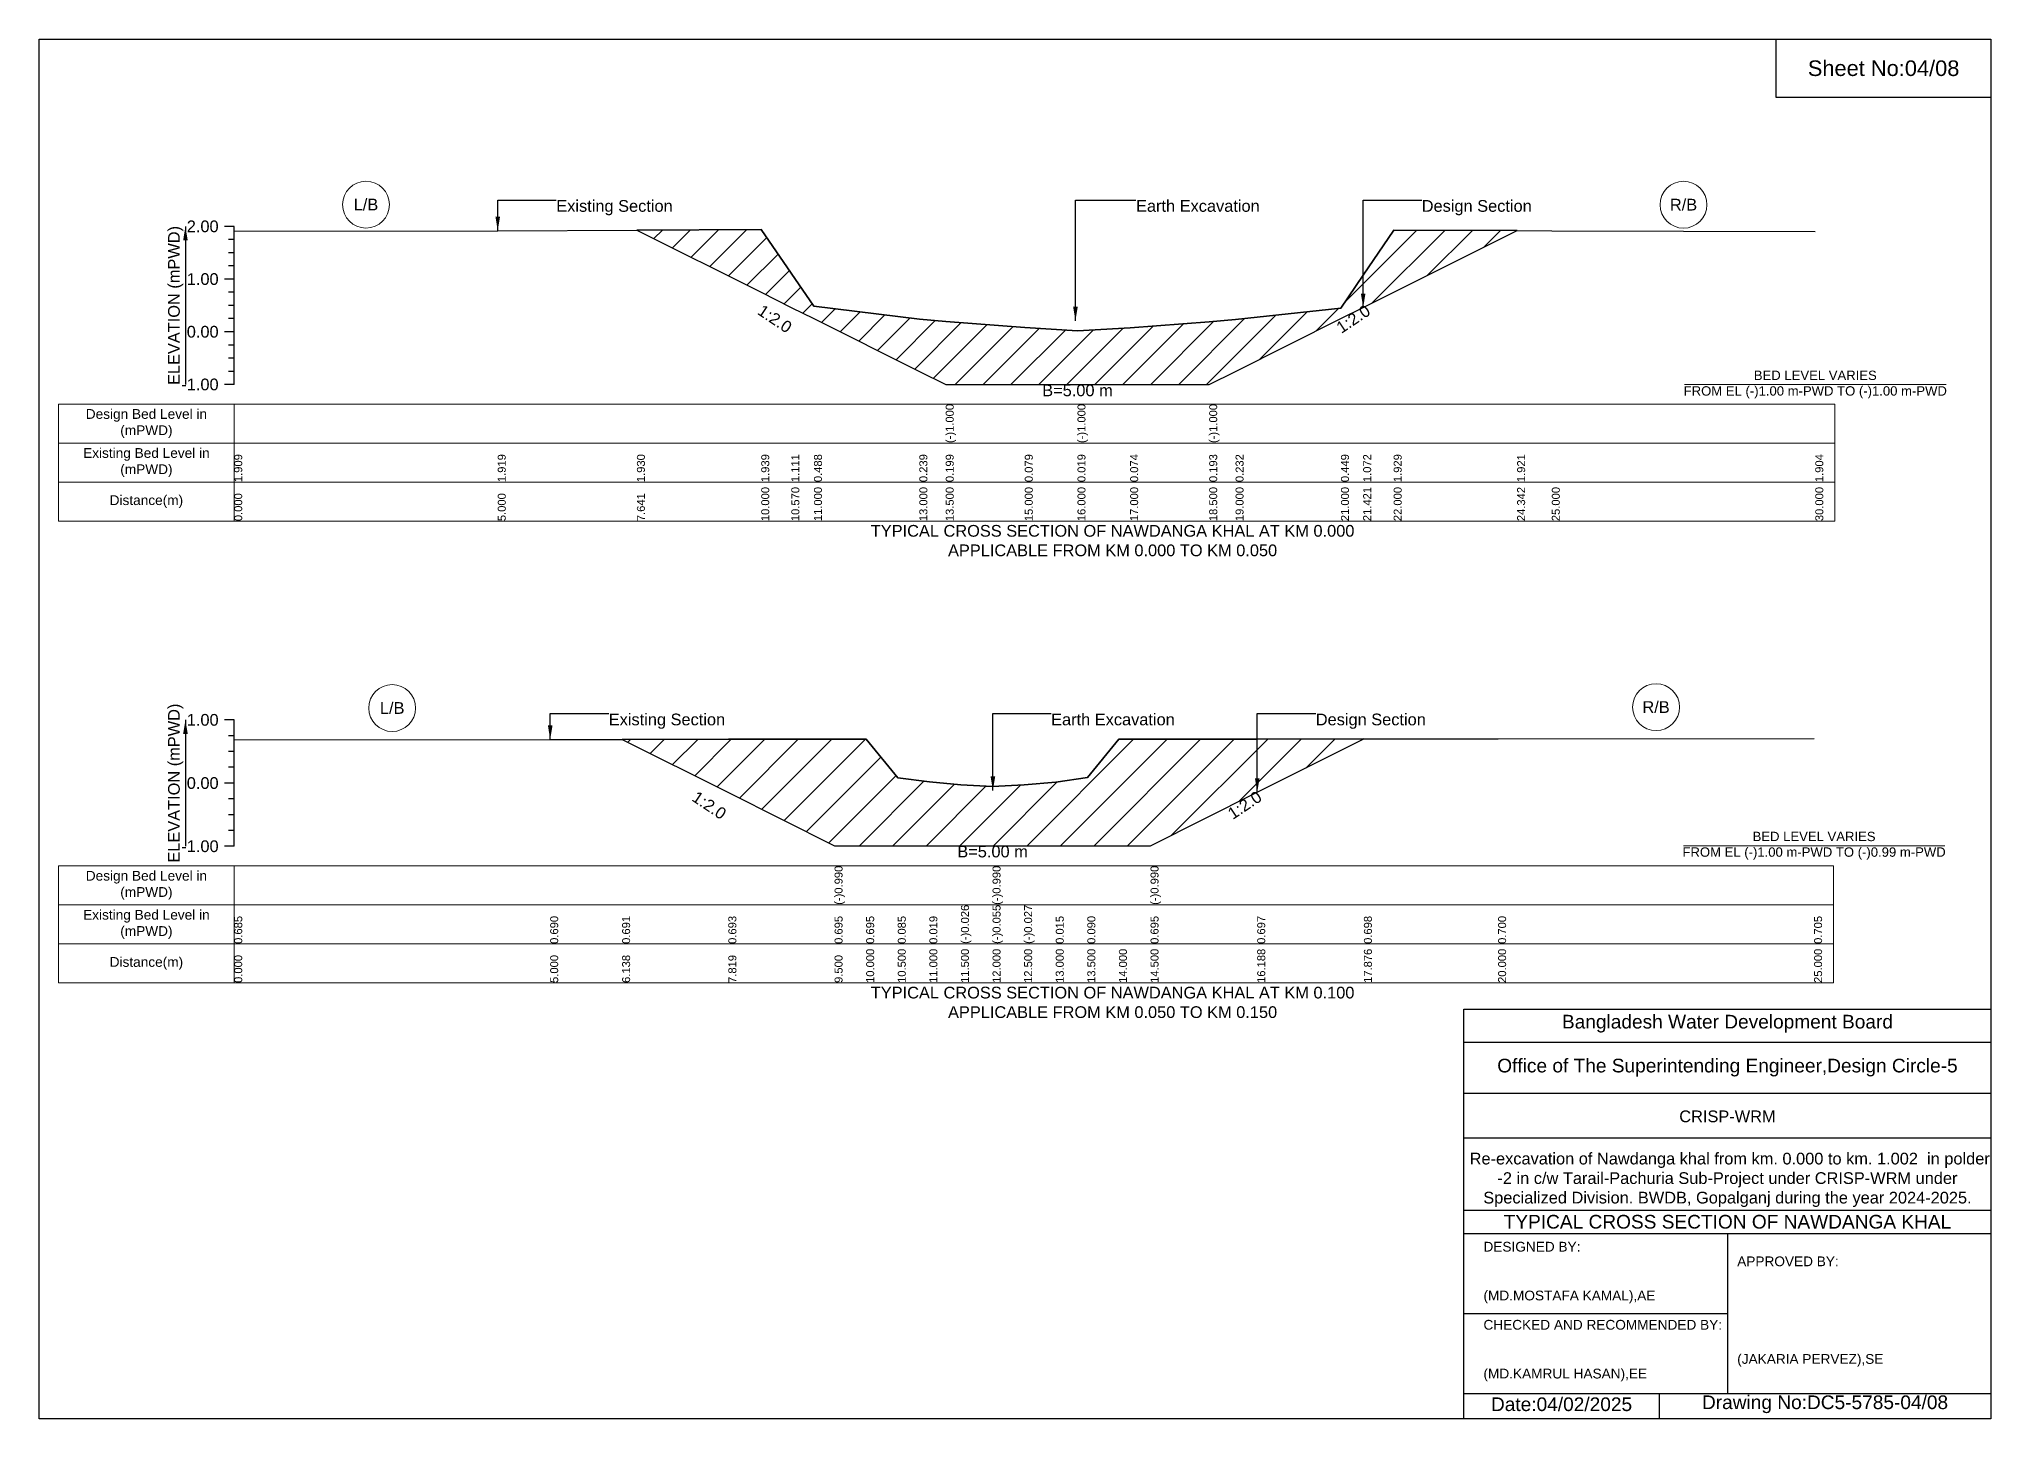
# Model space of a CAD drawing. Header units: inches. Extents: x 91000 to 198000, y -5656 to 7635.
# Drawn here: x 130000 to 138000, y -5656 to 0 of the extents above; entities that cross this region are included whole.
import ezdxf

# ---------------------------------------------------------------- set-up
doc = ezdxf.new("R2010")
doc.units = ezdxf.units.IN
doc.header["$LTSCALE"] = 7
doc.header["$MEASUREMENT"] = 0
for name, color, linetype, lineweight in [('Cross section Data Border', 7, 'Continuous', 9), ('Cross Section Labels', 7, 'Continuous', 9), ('Existing_Bed_Level for Xsection', 7, 'Continuous', 25)]:
    doc.layers.add(name, color=color, linetype=linetype, lineweight=lineweight)
doc.styles.get("Standard").update_dxf_attribs({"font": 'arial.ttf'})
doc.dimstyles.get("Standard").update_dxf_attribs({"dimtxt": 0.18, "dimasz": 0.18, "dimexe": 0.18, "dimexo": 0.0625, "dimgap": 0.09, "dimtad": 0, "dimtih": 1, "dimtoh": 1, "dimdec": 4, "dimzin": 0, "dimdsep": 46, "dimtxsty": 'Standard', "dimcen": 0.09, "dimadec": 0, "dimazin": 0, "dimtfac": 1, "dimtdec": 4, "dimtofl": 0, "dimtmove": 0, "dimatfit": 3, "dimfxl": 1, "dimtolj": 1, "dimtzin": 0, "dimarcsym": 0})

msp = doc.modelspace()

# ---------------------------------------------------------------- hatches: boundary and pattern name
at = {"layer": 'Existing_Bed_Level for Xsection'}
h = msp.add_hatch(dxfattribs=at)
h.set_pattern_fill('ANSI31', color=256, scale=648, style=0)
h.paths.add_polyline_path([(132450.4, -783.3), (132960, -1038.1), (133083.2, -1099.7), (133176, -1146.1), (133608, -1362.1), (133716, -1416.1), (134040, -1416.1), (134256, -1416.1), (134472, -1416.1), (134796, -1416.1), (134904, -1362.1), (135336, -1146.1), (135427, -1100.6), (135552, -1038.1), (136058, -785.1), (135552, -783.4), (135427, -968.5), (135336, -1103.1), (134904, -1150), (134796, -1158.5), (134472, -1184.1), (134256, -1196), (134040, -1183), (133716, -1157.1), (133608, -1148.5), (133176, -1094.7), (133083.2, -960.1), (132960, -781.3)])
h = msp.add_hatch(dxfattribs=at)
h.set_pattern_fill('ANSI31', color=256, scale=777, style=0)
h.paths.add_polyline_path([(132389.7, -2870.8), (132825.1, -3088.5), (133260.5, -3306.2), (133390, -3306.2), (133519.5, -3306.2), (133649, -3306.2), (133778.5, -3306.2), (133908, -3306.2), (134037.5, -3306.2), (134167, -3306.2), (134296.5, -3306.2), (134426, -3306.2), (134555.5, -3306.2), (134992.8, -3087.5), (135430, -2868.9), (134992.8, -2869.3), (134555.5, -2869.6), (134426, -2869.8), (134296.5, -3026.4), (134167, -3045.9), (134037.5, -3056.7), (133908, -3064), (133778.5, -3056.5), (133649, -3044.8), (133519.5, -3027.7), (133390, -2869.8), (133260.5, -2869.9), (132825.1, -2870.3)])

# ---------------------------------------------------------------- linework, layer by layer
for points in [[(130000, 0), (138000, 0), (138000, -5656), (130000, -5656)], [(137120, 0), (138000, 0), (138000, -240), (137120, -240)]]:
    msp.add_lwpolyline(points, close=True)
for points in [[(135840, -5656), (135840, -3976), (138000, -3976)], [(135840, -4112), (138000, -4112)], [(135840, -4320), (138000, -4320)], [(135840, -4504), (138000, -4504)], [(135840, -4800), (138000, -4800)], [(135840, -4896), (138000, -4896)], [(136920, -4896), (136920, -5552)], [(135840, -5224), (136920, -5224)], [(135840, -5552), (138000, -5552)], [(136640, -5552), (136640, -5656)]]:
    msp.add_lwpolyline(points)
at = {"layer": 'Cross section Data Border'}
for points in [[(130080, -1496.1), (137360, -1496.1), (137360, -1976.1), (130080, -1976.1)], [(130080, -3388.8), (137355, -3388.8), (137355, -3868.8), (130080, -3868.8)]]:
    msp.add_lwpolyline(points, close=True, dxfattribs=at)
for points in [[(130800, -1496.1), (130800, -1976.1)], [(130080, -1656.1), (137360, -1656.1)], [(130080, -1816.1), (137360, -1816.1)], [(130800, -3388.8), (130800, -3868.8)], [(130080, -3548.8), (137355, -3548.8)], [(130080, -3708.8), (137355, -3708.8)]]:
    msp.add_lwpolyline(points, dxfattribs=at)
at = {"layer": 'Cross Section Labels'}
for points in [[(136744.2, -1416.1), (137815.8, -1416.1)], [(136739.2, -3306.2), (137810.8, -3306.2)]]:
    msp.add_lwpolyline(points, dxfattribs=at)
for centre in [(131340, -678.7), (136740, -679.2), (131447.5, -2742.2), (136627.5, -2738.3)]:
    msp.add_circle(centre, 96, dxfattribs=at)
at = {"layer": 'Existing_Bed_Level for Xsection'}
for points in [[(130800, -768.1), (130760, -768.1)], [(130800, -1416.1), (130800, -1200.1), (130800, -984.1), (130800, -768.1)], [(130800, -787.8), (131880, -785.6), (132450.4, -783.3), (132960, -781.3), (133083.2, -960.1), (133176, -1094.7), (133608, -1148.5), (133716, -1157.1), (133716, -1157.1), (134040, -1183), (134256, -1196), (134256, -1196), (134472, -1184.1), (134796, -1158.5), (134796, -1158.5), (134904, -1150), (135336, -1103.1), (135427, -968.5), (135552, -783.4), (136058, -785.1), (136200, -785.6), (137280, -788.8)], [(130800, -822.1), (130776, -822.1)], [(130800, -876.1), (130776, -876.1)], [(130800, -930.1), (130776, -930.1)], [(130800, -984.1), (130760, -984.1)], [(130800, -1038.1), (130776, -1038.1)], [(130800, -1092.1), (130776, -1092.1)], [(130800, -1146.1), (130776, -1146.1)], [(130800, -1200.1), (130760, -1200.1)], [(130800, -1254.1), (130776, -1254.1)], [(130800, -1308.1), (130776, -1308.1)], [(130800, -1416.1), (130760, -1416.1)], [(130800, -1362.1), (130776, -1362.1)], [(130800, -2790.8), (130760, -2790.8)], [(130800, -3308.8), (130800, -3049.8), (130800, -2790.8)], [(130800, -2855.5), (130776, -2855.5)], [(130800, -2872.3), (132095, -2871), (132389.7, -2870.8), (132825.1, -2870.3), (133260.5, -2869.9), (133260.5, -2869.9), (133390, -2869.8), (133519.5, -3027.7), (133649, -3044.8), (133778.5, -3056.5), (133908, -3064), (133908, -3064), (134037.5, -3056.7), (134167, -3045.9), (134296.5, -3026.4), (134426, -2869.8), (134555.5, -2869.6), (134555.5, -2869.6), (134992.8, -2869.3), (135430, -2868.9), (135980, -2868.5), (137275, -2867.2)], [(130800, -2920.3), (130776, -2920.3)], [(130800, -2985), (130776, -2985)], [(130800, -3049.8), (130760, -3049.8)], [(130800, -3114.5), (130776, -3114.5)], [(130800, -3179.3), (130776, -3179.3)], [(130800, -3244), (130776, -3244)], [(130800, -3308.8), (130760, -3308.8)]]:
    msp.add_lwpolyline(points, dxfattribs=at)
for points in [[(132450.4, -783.3), (132960, -1038.1), (133083.2, -1099.7), (133176, -1146.1), (133608, -1362.1), (133716, -1416.1), (133716, -1416.1), (134040, -1416.1), (134256, -1416.1), (134256, -1416.1), (134472, -1416.1), (134796, -1416.1), (134796, -1416.1), (134904, -1362.1), (135336, -1146.1), (135427, -1100.6), (135552, -1038.1), (136058, -785.1), (136058, -785.1), (136058, -785.1), (135552, -783.4), (135427, -968.5), (135336, -1103.1), (134904, -1150), (134796, -1158.5), (134796, -1158.5), (134472, -1184.1), (134256, -1196), (134256, -1196), (134040, -1183), (133716, -1157.1), (133716, -1157.1), (133608, -1148.5), (133176, -1094.7), (133083.2, -960.1), (132960, -781.3)], [(132389.7, -2870.8), (132389.7, -2870.8), (132825.1, -3088.5), (133260.5, -3306.2), (133260.5, -3306.2), (133390, -3306.2), (133519.5, -3306.2), (133649, -3306.2), (133778.5, -3306.2), (133908, -3306.2), (133908, -3306.2), (134037.5, -3306.2), (134167, -3306.2), (134296.5, -3306.2), (134426, -3306.2), (134555.5, -3306.2), (134555.5, -3306.2), (134992.8, -3087.5), (135430, -2868.9), (135430, -2868.9), (135430, -2868.9), (134992.8, -2869.3), (134555.5, -2869.6), (134555.5, -2869.6), (134426, -2869.8), (134296.5, -3026.4), (134167, -3045.9), (134037.5, -3056.7), (133908, -3064), (133908, -3064), (133778.5, -3056.5), (133649, -3044.8), (133519.5, -3027.7), (133390, -2869.8), (133260.5, -2869.9), (133260.5, -2869.9), (132825.1, -2870.3), (132389.7, -2870.8)]]:
    msp.add_lwpolyline(points, close=True, dxfattribs=at)

# ---------------------------------------------------------------- texts
at = {"attachment_point": 5}
for s, insert, char_height in [('Sheet No:04/08', (137560, -120), 64), ('Bangladesh Water Development Board', (136920, -4036), 56), ('Office of The Superintending Engineer,Design Circle-5', (136920, -4216), 56)]:
    msp.add_mtext(s, dxfattribs=dict(at, insert=insert, char_height=char_height))
for s, insert, char_height, width, attachment_point in [('CRISP-WRM', (136920, -4416), 48, 2240, 5), (' Re-excavation of Nawdanga khal from km. 0.000 to km. 1.002  in polder -2 in c/w Tarail-Pachuria Sub-Project under CRISP-WRM under Specialized Division. BWDB, Gopalganj during the year 2024-2025.', (136920, -4676), 48, 2160, 5), ('TYPICAL CROSS SECTION OF NAWDANGA KHAL', (136920, -4848), 56, 2240, 5), ('DESIGNED BY:^J^J^J(MD.MOSTAFA KAMAL),AE', (135920, -5056), 40, 1120, 4), ('APPROVED BY:^J^J^J^J^J^J(JAKARIA PERVEZ),SE', (136960, -5216), 40, 1120, 4), ('CHECKED AND RECOMMENDED BY:^J^J^J(MD.KAMRUL HASAN),EE', (135920, -5376), 40, 1120, 4), ('Date:04/02/2025', (136240, -5596), 56, 1120, 5), ('Drawing No:DC5-5785-04/08', (137320, -5596), 56, 1760, 5)]:
    msp.add_mtext(s, dxfattribs=dict(insert=insert, char_height=char_height, width=width, attachment_point=attachment_point))
at = {"layer": 'Cross section Data Border', "char_height": 40, "width": 640, "attachment_point": 5}
for s, insert in [('Design Bed Level in (mPWD)', (130440, -1576.1)), ('Existing Bed Level in (mPWD)', (130440, -1736.1)), ('Distance(m)', (130440, -1896.1)), ('Design Bed Level in (mPWD)', (130440, -3468.8)), ('Existing Bed Level in (mPWD)', (130440, -3628.8)), ('Distance(m)', (130440, -3788.8))]:
    msp.add_mtext(s, dxfattribs=dict(at, insert=insert))
at = {"layer": 'Cross Section Labels'}
for s, insert, char_height, attachment_point in [('L/B', (131340, -678.7), 48, 5), ('Existing Section', (132120, -660.1), 48, 1), ('Earth Excavation', (134496, -660.1), 48, 1), ('Design Section', (135667, -660.1), 48, 1), ('R/B', (136740, -679.2), 48, 5), ('BED LEVEL VARIES ^JFROM EL (-)1.00 m-PWD TO (-)1.00 m-PWD', (137280, -1416.1), 38.4, 5), ('B=5.00 m', (134256, -1416.1), 48, 2), ('TYPICAL CROSS SECTION OF NAWDANGA KHAL AT KM 0.000^JAPPLICABLE FROM KM 0.000 TO KM 0.050', (134400, -2056.1), 48, 5), ('L/B', (131447.5, -2742.2), 48, 5), ('R/B', (136627.5, -2738.3), 48, 5), ('Existing Section', (132335, -2764.9), 48, 1), ('Earth Excavation', (134148, -2764.9), 48, 1), ('Design Section', (135232.8, -2764.9), 48, 1), ('BED LEVEL VARIES ^JFROM EL (-)1.00 m-PWD TO (-)0.99 m-PWD', (137275, -3306.2), 38.4, 5), ('B=5.00 m', (133908, -3306.2), 48, 2), ('TYPICAL CROSS SECTION OF NAWDANGA KHAL AT KM 0.100^JAPPLICABLE FROM KM 0.050 TO KM 0.150', (134400, -3948.8), 48, 5)]:
    msp.add_mtext(s, dxfattribs=dict(at, insert=insert, char_height=char_height, attachment_point=attachment_point))
at = {"layer": 'Cross Section Labels', "char_height": 48, "attachment_point": 2}
for insert, rotation in [((133029.2, -1126.7), 326.30993), ((135373, -1127.6), 33.69007), ((132760.3, -3120.8), 326.30993), ((134928, -3119.9), 33.69007)]:
    msp.add_mtext('1:2.0', dxfattribs=dict(at, insert=insert, rotation=rotation))
at = {"layer": 'Existing_Bed_Level for Xsection', "rotation": 90}
for s, insert, char_height, attachment_point in [('ELEVATION (mPWD)', (130560, -1092.1), 48, 5), ('(-)1.000', (133716, -1656.1), 32.8, 1), ('(-)1.000', (134256, -1656.1), 32.8, 1), ('(-)1.000', (134796, -1656.1), 32.8, 1), ('1.909', (130800, -1816.1), 32.8, 1), ('1.919', (131880, -1816.1), 32.8, 1), ('1.930', (132450.4, -1816.1), 32.8, 1), ('1.939', (132960, -1816.1), 32.8, 1), ('1.111', (133083.2, -1816.1), 32.8, 1), ('0.488', (133176, -1816.1), 32.8, 1), ('0.239', (133608, -1816.1), 32.8, 1), ('0.199', (133716, -1816.1), 32.8, 1), ('0.079', (134040, -1816.1), 32.8, 1), ('0.019', (134256, -1816.1), 32.8, 1), ('0.074', (134472, -1816.1), 32.8, 1), ('0.193', (134796, -1816.1), 32.8, 1), ('0.232', (134904, -1816.1), 32.8, 1), ('0.449', (135336, -1816.1), 32.8, 1), ('1.072', (135427, -1816.1), 32.8, 1), ('1.929', (135552, -1816.1), 32.8, 1), ('1.921', (136058, -1816.1), 32.8, 1), ('1.904', (137280, -1816.1), 32.8, 1), ('10.000', (132960, -1976.1), 32.8, 1), ('10.570', (133083.2, -1976.1), 32.8, 1), ('11.000', (133176, -1976.1), 32.8, 1), ('13.000', (133608, -1976.1), 32.8, 1), ('13.500', (133716, -1976.1), 32.8, 1), ('15.000', (134040, -1976.1), 32.8, 1), ('16.000', (134256, -1976.1), 32.8, 1), ('17.000', (134472, -1976.1), 32.8, 1), ('18.500', (134796, -1976.1), 32.8, 1), ('19.000', (134904, -1976.1), 32.8, 1), ('21.000', (135336, -1976.1), 32.8, 1), ('21.421', (135427, -1976.1), 32.8, 1), ('22.000', (135552, -1976.1), 32.8, 1), ('24.342', (136058, -1976.1), 32.8, 1), ('25.000', (136200, -1976.1), 32.8, 1), ('30.000', (137280, -1976.1), 32.8, 1), ('0.000', (130800, -1976.1), 32.8, 1), ('5.000', (131880, -1976.1), 32.8, 1), ('7.641', (132450.4, -1976.1), 32.8, 1), ('ELEVATION (mPWD)', (130560, -3049.8), 48, 5), ('(-)0.990', (133260.5, -3548.8), 32.8, 1), ('(-)0.990', (133908, -3548.8), 32.8, 1), ('(-)0.990', (134555.5, -3548.8), 32.8, 1), ('0.685', (130800, -3708.8), 32.8, 1), ('0.690', (132095, -3708.8), 32.8, 1), ('0.691', (132389.7, -3708.8), 32.8, 1), ('0.693', (132825.1, -3708.8), 32.8, 1), ('0.695', (133260.5, -3708.8), 32.8, 1), ('0.695', (133390, -3708.8), 32.8, 1), ('0.085', (133519.5, -3708.8), 32.8, 1), ('0.019', (133649, -3708.8), 32.8, 1), ('(-)0.026', (133778.5, -3708.8), 32.8, 1), ('(-)0.055', (133908, -3708.8), 32.8, 1), ('(-)0.027', (134037.5, -3708.8), 32.8, 1), ('0.015', (134167, -3708.8), 32.8, 1), ('0.090', (134296.5, -3708.8), 32.8, 1), ('0.695', (134555.5, -3708.8), 32.8, 1), ('0.697', (134992.8, -3708.8), 32.8, 1), ('0.698', (135430, -3708.8), 32.8, 1), ('0.700', (135980, -3708.8), 32.8, 1), ('0.705', (137275, -3708.8), 32.8, 1), ('0.000', (130800, -3868.8), 32.8, 1), ('5.000', (132095, -3868.8), 32.8, 1), ('6.138', (132389.7, -3868.8), 32.8, 1), ('7.819', (132825.1, -3868.8), 32.8, 1), ('9.500', (133260.5, -3868.8), 32.8, 1), ('10.000', (133390, -3868.8), 32.8, 1), ('10.500', (133519.5, -3868.8), 32.8, 1), ('11.000', (133649, -3868.8), 32.8, 1), ('11.500', (133778.5, -3868.8), 32.8, 1), ('12.000', (133908, -3868.8), 32.8, 1), ('12.500', (134037.5, -3868.8), 32.8, 1), ('13.000', (134167, -3868.8), 32.8, 1), ('13.500', (134296.5, -3868.8), 32.8, 1), ('14.000', (134426, -3868.8), 32.8, 1), ('14.500', (134555.5, -3868.8), 32.8, 1), ('16.188', (134992.8, -3868.8), 32.8, 1), ('17.876', (135430, -3868.8), 32.8, 1), ('20.000', (135980, -3868.8), 32.8, 1), ('25.000', (137275, -3868.8), 32.8, 1)]:
    msp.add_mtext(s, dxfattribs=dict(at, insert=insert, char_height=char_height, attachment_point=attachment_point))
at = {"layer": 'Existing_Bed_Level for Xsection', "char_height": 48, "attachment_point": 6}
for s, insert in [('2.00', (130736, -768.1)), ('1.00', (130736, -984.1)), ('0.00', (130736, -1200.1)), ('-1.00', (130736, -1416.1)), ('1.00', (130736, -2790.8)), ('0.00', (130736, -3049.8)), ('-1.00', (130736, -3308.8))]:
    msp.add_mtext(s, dxfattribs=dict(at, insert=insert))

# ---------------------------------------------------------------- leaders
at = {"layer": 'Cross Section Labels', "annotation_type": 0, "has_hookline": 1, "hookline_direction": 0}
for points, text_width in [([(131880, -785.6), (131880, -660.1), (132119.9, -660.1)], 467.2), ([(134247.7, -1154.8), (134247.7, -660.1), (134495.9, -660.1)], 497), ([(135427, -1100.6), (135427, -660.1), (135666.9, -660.1)], 441.2), ([(132095, -2871), (132095, -2764.9), (132334.9, -2764.9)], 467.2), ([(133909.4, -3079.8), (133909.4, -2764.9), (134147.9, -2764.9)], 497), ([(134992.8, -3087.5), (134992.8, -2764.9), (135232.7, -2764.9)], 441.2)]:
    msp.add_leader(points, dimstyle='Standard', override={"dimasz": 57.6}, dxfattribs=dict(at, text_width=text_width))
at = {"layer": 'Existing_Bed_Level for Xsection'}
for points in [[(130600, -768.1), (130600, -1416.1)], [(130600, -2790.8), (130600, -3308.8)]]:
    msp.add_leader(points, dimstyle='Standard', override={"dimasz": 57.6}, dxfattribs=at)

doc.saveas('drawing.dxf')
